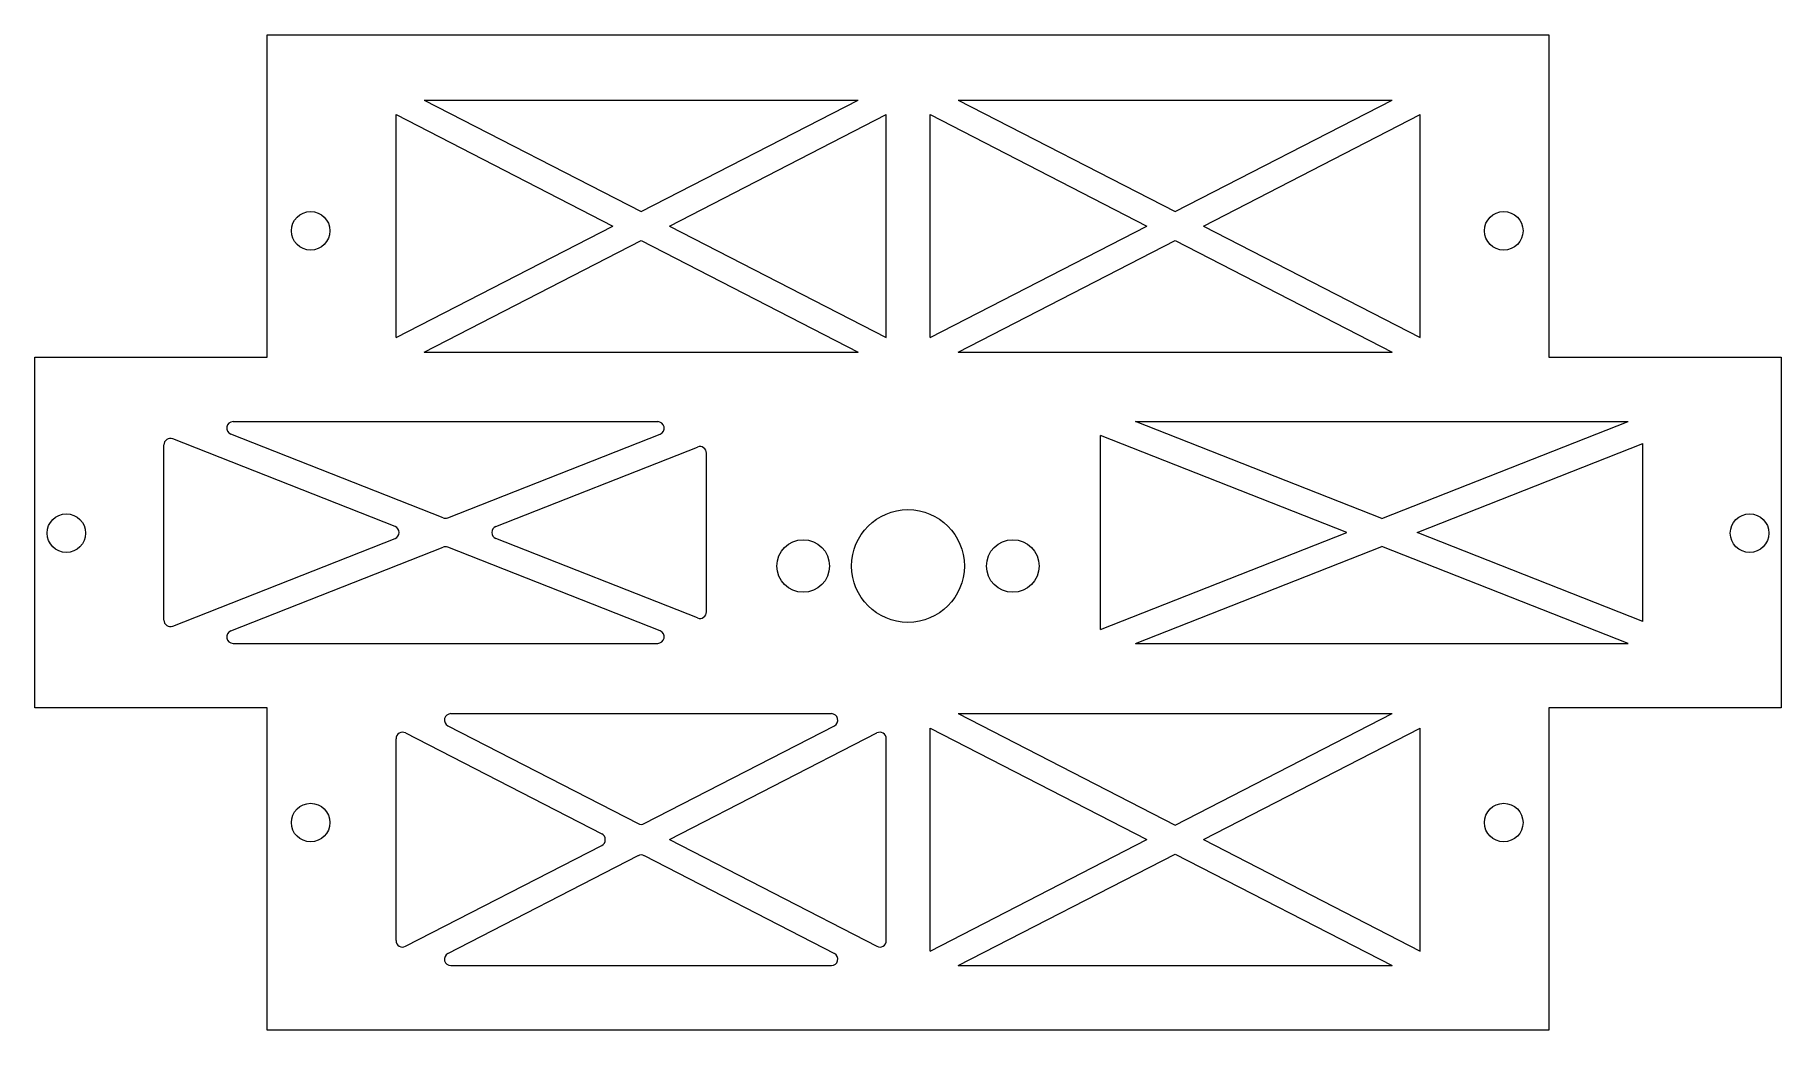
# Model space of a CAD drawing. Header units: inches. Extents: x -3.42 to 3.35, y -2.27 to 1.59.
import ezdxf

# ---------------------------------------------------------------- set-up
doc = ezdxf.new("R2010")
doc.units = ezdxf.units.IN
doc.header["$MEASUREMENT"] = 0

msp = doc.modelspace()

# ---------------------------------------------------------------- linework, layer by layer
at = {"color": 7, "linetype": 'Continuous', "lineweight": 15}
for p, q in [((-2.5157, 1.5887), (2.453, 1.5887)), ((-2.5157, 0.3387), (-2.5157, 1.5887)), ((2.453, 1.5887), (2.453, 0.3387)), ((-1.9064, 1.3361), (-1.0657, 0.9036)), ((-1.9064, 1.3361), (-0.225, 1.3361)), ((-1.0657, 0.9036), (-0.225, 1.3361)), ((0.1636, 1.3361), (1.0043, 0.9036)), ((0.1636, 1.3361), (1.845, 1.3361)), ((1.0043, 0.9036), (1.845, 1.3361)), ((-2.0157, 1.2798), (-1.175, 0.8474)), ((-2.0157, 0.4149), (-2.0157, 1.2798)), ((-0.9564, 0.8474), (-0.1157, 1.2798)), ((-0.1157, 0.4149), (-0.1157, 1.2798)), ((0.0543, 1.2798), (0.895, 0.8474)), ((0.0543, 0.4149), (0.0543, 1.2798)), ((1.1136, 0.8474), (1.9543, 1.2798)), ((1.9543, 0.4149), (1.9543, 1.2798)), ((-2.0157, 0.4149), (-1.175, 0.8474)), ((-0.9564, 0.8474), (-0.1157, 0.4149)), ((0.0543, 0.4149), (0.895, 0.8474)), ((1.1136, 0.8474), (1.9543, 0.4149)), ((-1.9064, 0.3587), (-1.0657, 0.7912)), ((-1.0657, 0.7912), (-0.225, 0.3587)), ((0.1636, 0.3587), (1.0043, 0.7912)), ((1.0043, 0.7912), (1.845, 0.3587)), ((-3.4157, 0.3387), (-2.5157, 0.3387)), ((-3.4157, -1.0213), (-3.4157, 0.3387)), ((-1.9064, 0.3587), (-0.225, 0.3587)), ((0.1636, 0.3587), (1.845, 0.3587)), ((2.453, 0.3387), (3.353, 0.3387)), ((3.353, 0.3387), (3.353, -1.0213)), ((-2.6477, 0.0887), (-1.0013, 0.0887)), ((1.8055, -0.2875), (0.8507, 0.0887)), ((0.8507, 0.0887), (2.7604, 0.0887)), ((1.8055, -0.2875), (2.7604, 0.0887)), ((-2.0199, -0.318), (-2.8816, 0.0215)), ((-1.8336, -0.2839), (-2.6569, 0.0405)), ((-1.8153, -0.2839), (-0.9921, 0.0405)), ((1.6691, -0.3413), (0.7143, 0.035)), ((0.7143, -0.7175), (0.7143, 0.035)), ((1.9419, -0.3413), (2.8174, 0.0037)), ((2.8174, -0.6863), (2.8174, 0.0037)), ((-2.9157, -0.6808), (-2.9157, -0.0018)), ((-1.6291, -0.318), (-0.8468, -0.0098)), ((-0.8126, -0.6495), (-0.8126, -0.033)), ((-2.8816, -0.7041), (-2.0199, -0.3645)), ((-2.6569, -0.723), (-1.8336, -0.3986)), ((-0.9921, -0.723), (-1.8153, -0.3986)), ((-0.8468, -0.6728), (-1.6291, -0.3645)), ((0.7143, -0.7175), (1.6691, -0.3413)), ((0.8507, -0.7713), (1.8055, -0.395)), ((2.7604, -0.7713), (1.8055, -0.395)), ((2.8174, -0.6863), (1.9419, -0.3413)), ((-2.6477, -0.7713), (-1.0013, -0.7713)), ((0.8507, -0.7713), (2.7604, -0.7713)), ((-2.5157, -1.0213), (-3.4157, -1.0213)), ((-2.5157, -2.2713), (-2.5157, -1.0213)), ((-1.8032, -1.0439), (-0.3283, -1.0439)), ((0.1636, -1.0439), (1.845, -1.0439)), ((0.1636, -1.0439), (1.0043, -1.4764)), ((1.0043, -1.4764), (1.845, -1.0439)), ((2.453, -1.0213), (2.453, -2.2713)), ((3.353, -1.0213), (2.453, -1.0213)), ((-2.0157, -1.9241), (-2.0157, -1.1411)), ((-1.9793, -1.1189), (-1.2183, -1.5104)), ((-1.8146, -1.0912), (-1.0772, -1.4705)), ((-1.0543, -1.4705), (-0.3169, -1.0912)), ((-0.9564, -1.5326), (-0.1522, -1.1189)), ((-0.1157, -1.9241), (-0.1157, -1.1411)), ((0.0543, -1.1002), (0.895, -1.5326)), ((0.0543, -1.9651), (0.0543, -1.1002)), ((1.1136, -1.5326), (1.9543, -1.1002)), ((1.9543, -1.9651), (1.9543, -1.1002)), ((-1.9793, -1.9463), (-1.2183, -1.5548)), ((-0.9564, -1.5326), (-0.1522, -1.9463)), ((0.0543, -1.9651), (0.895, -1.5326)), ((1.1136, -1.5326), (1.9543, -1.9651)), ((-1.8146, -1.9741), (-1.0772, -1.5947)), ((-1.0543, -1.5947), (-0.3169, -1.9741)), ((0.1636, -2.0213), (1.0043, -1.5888)), ((1.0043, -1.5888), (1.845, -2.0213)), ((-1.8032, -2.0213), (-0.3283, -2.0213)), ((0.1636, -2.0213), (1.845, -2.0213)), ((2.453, -2.2713), (-2.5157, -2.2713))]:
    msp.add_line(p, q, dxfattribs=at)
for centre, radius in [((-2.347, 0.8289), 0.0747), ((2.278, 0.8289), 0.0747), ((-3.2939, -0.3438), 0.0748), ((-0.0314, -0.4713), 0.2188), ((3.2311, -0.3438), 0.0748), ((-0.4376, -0.4713), 0.102), ((0.3749, -0.4713), 0.102), ((-2.347, -1.4664), 0.0747), ((2.278, -1.4664), 0.0747)]:
    msp.add_circle(centre, radius, dxfattribs=at)
for centre, start, end in [((-2.6477, 0.0637), 90, 248.4934), ((-1.0013, 0.0637), 291.5066, 90), ((-2.8907, -0.0018), 68.4934, 180), ((-0.8376, -0.033), 0, 111.5066), ((-2.0291, -0.3413), 291.5066, 68.4934), ((-1.8245, -0.2607), 248.4934, 291.5066), ((-1.6199, -0.3413), 111.5066, 248.4934), ((-1.8245, -0.4219), 68.4934, 111.5066), ((-0.8376, -0.6495), 248.4934, 0), ((-2.8907, -0.6808), 180, 291.5066), ((-2.6477, -0.7463), 111.5066, 270), ((-1.0013, -0.7463), 270, 68.4934), ((-1.8032, -1.0689), 90, 242.77921), ((-0.3283, -1.0689), 297.22079, 90), ((-1.9907, -1.1411), 62.77921, 180), ((-0.1407, -1.1411), 0, 117.22079), ((-1.0657, -1.4483), 242.77921, 297.22079), ((-1.2297, -1.5326), 297.22079, 62.77921), ((-1.0657, -1.617), 62.77921, 117.22079), ((-1.9907, -1.9241), 180, 297.22079), ((-0.1407, -1.9241), 242.77921, 0), ((-1.8032, -1.9963), 117.22079, 270), ((-0.3283, -1.9963), 270, 62.77921)]:
    msp.add_arc(centre, 0.025, start, end, dxfattribs=at)

doc.saveas('drawing.dxf')
